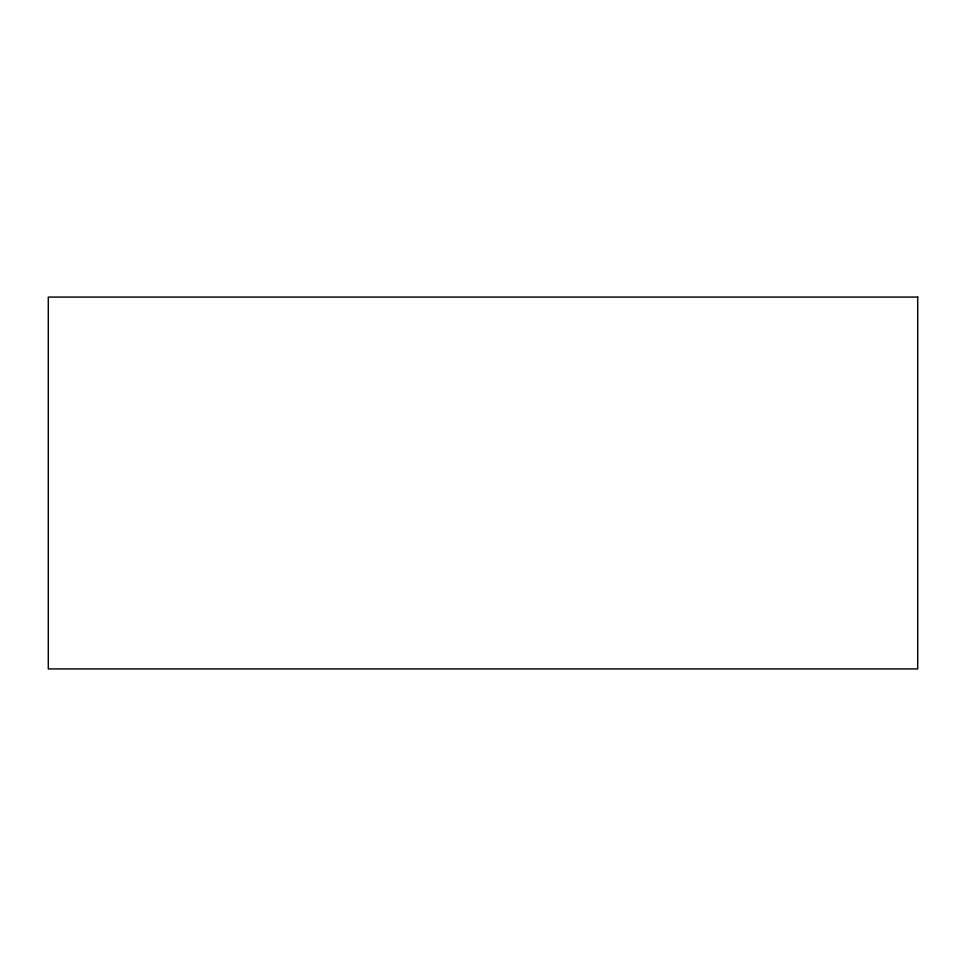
<?xml version="1.0" encoding="UTF-8"?>
<svg xmlns="http://www.w3.org/2000/svg" width="966" height="966" viewBox="0 0 966 966"><rect width="100%" height="100%" fill="white"/><g stroke="black" fill="none" stroke-linecap="round" stroke-linejoin="round"><path stroke-width="1.45" d="M917.7 297.081L48.3 297.081L48.3 668.919L917.7 668.919L917.7 297.081"/></g></svg>
